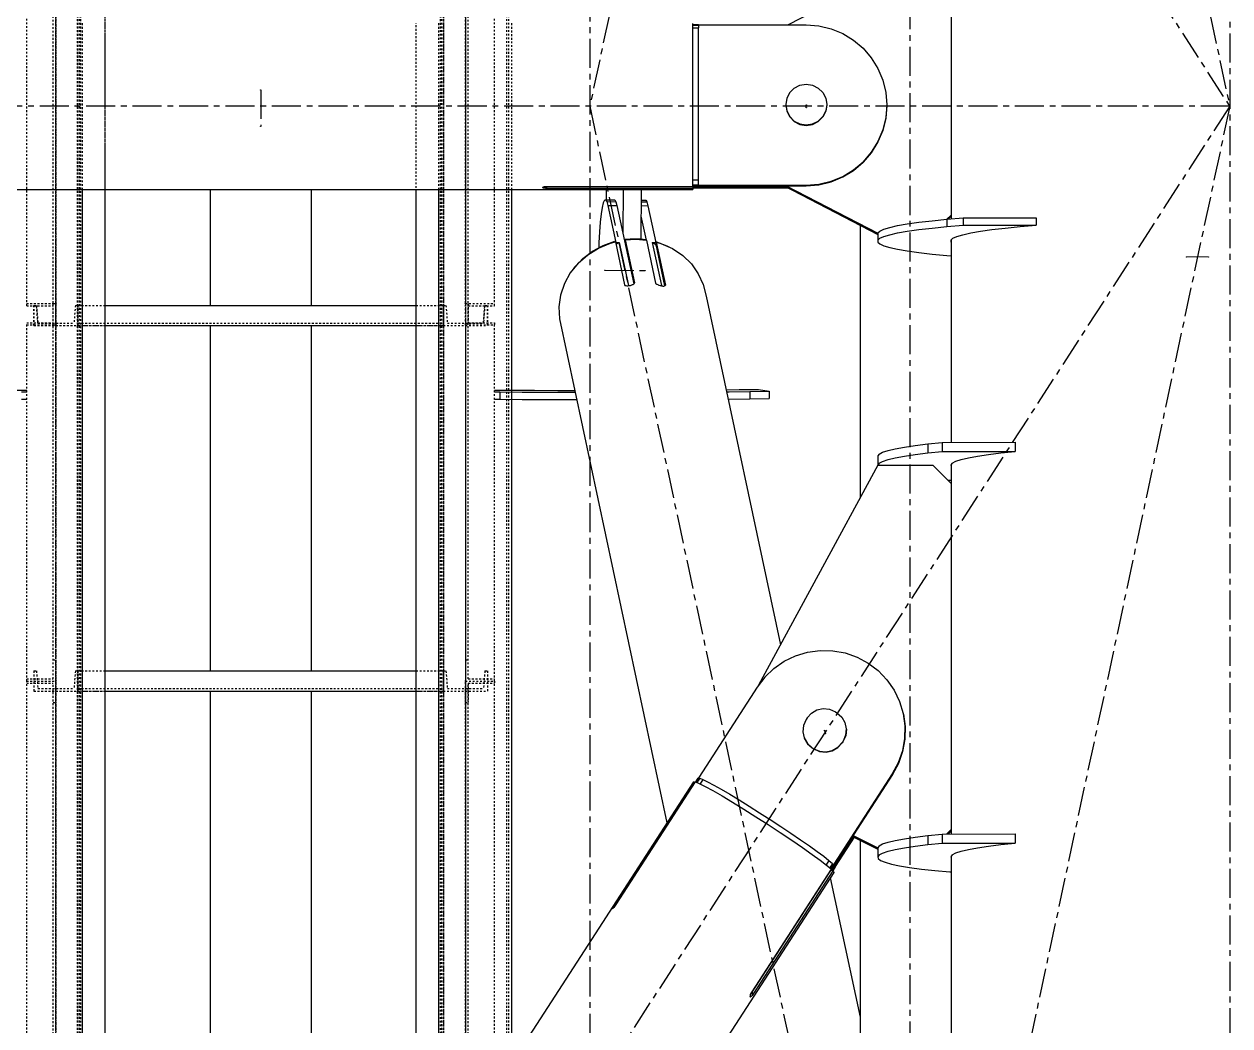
# Model space of a CAD drawing. Header units: millimetres. Extents: x 5143 to 30813, y 232 to 21408.
# Drawn here: x 23100.3 to 23430, y 13028.7 to 13302.8 of the extents above; entities that cross this region are included whole.
import ezdxf

# ---------------------------------------------------------------- set-up
doc = ezdxf.new("R2010")
doc.units = ezdxf.units.MM
doc.header["$LTSCALE"] = 0.25
for name, pattern in [('CENTER', [50.8, 31.75, -6.35, 6.35, -6.35]), ('XKITLINE00', [0]), ('XKITLINE02', [4, 2, -2]), ('XKITLINE03', [6, 3, -1, 1, -1])]:
    doc.linetypes.add(name, pattern=pattern)

msp = doc.modelspace()

# ---------------------------------------------------------------- linework, layer by layer
at = {"color": 8, "linetype": 'CENTER'}
for p, q in [((23430, 14354.32), (23430, 12689.51)), ((22900, 14100.27), (23430, 13280.27)), ((23430, 14100.27), (23255, 13280.27)), ((23342.5, 13690.27), (23342.5, 12870.27)), ((23342.5, 13690.27), (23430, 13280.27)), ((23255, 13540.01), (23255, 12732.33)), ((23165, 13284.75), (23165, 13274.76)), ((23430, 13280.28), (22900, 13280.28)), ((23430, 13280.27), (22900, 12460.27)), ((23255, 13280.27), (23430, 12460.27)), ((23314.2, 13279.92), (23314.2, 13280.63)), ((23430, 13280.27), (23342.5, 12870.27)), ((23424.19, 13239.04), (23418.21, 13239.08)), ((23259.11, 13235.4), (23270.06, 13235.32)), ((23319.22, 13109.5), (23319.45, 13108.63))]:
    msp.add_line(p, q, dxfattribs=at)
at = {"color": 1, "linetype": 'XKITLINE03'}
for p, q in [((23109, 13721.24), (23109, 12049.63)), ((23122.5, 12049.57), (23122.5, 13721.24)), ((23214.98, 13721.24), (23214.98, 12049.6)), ((23220.98, 13721.24), (23220.98, 12049.63)), ((23109, 13226.29), (23109, 13323.03)), ((23220.98, 13323.03), (23220.98, 13226.29)), ((23109, 13123.03), (23109, 13220.47)), ((23115, 13220.28), (23214.98, 13220.28)), ((23115, 13220.28), (23115, 13220.28)), ((23214.98, 13220.28), (23214.98, 13220.28)), ((23220.98, 13220.48), (23220.98, 13123.03)), ((23109, 13026.29), (23109, 13123.03)), ((23220.98, 13123.03), (23220.98, 13026.29)), ((23115, 13120.28), (23214.98, 13120.28)), ((23115, 13120.28), (23115, 13120.28)), ((23214.98, 13120.28), (23214.98, 13120.28))]:
    msp.add_line(p, q, dxfattribs=at)
at = {"color": 3, "linetype": 'XKITLINE02'}
for p, q in [((23114.92, 12049.63), (23114.92, 13721.24)), ((23115, 12049.63), (23115, 13721.24)), ((23115, 12049.57), (23115, 13721.24)), ((23115.45, 12049.63), (23115.45, 13721.24)), ((23115.85, 12049.57), (23115.85, 13721.24)), ((23115.85, 12049.57), (23115.85, 13721.24)), ((23122.5, 13257.5), (23122.5, 13721.24)), ((23122.5, 12049.57), (23122.5, 13721.24)), ((23214.13, 12049.6), (23214.13, 13721.24)), ((23214.53, 12049.63), (23214.53, 13721.24)), ((23214.98, 12049.6), (23214.98, 13721.24)), ((23215.07, 12049.63), (23215.06, 13721.24)), ((23232.3, 12049.63), (23232.3, 13721.24)), ((23232.83, 12049.63), (23232.83, 13721.24)), ((23101, 13225.71), (23101, 13323.03)), ((23108.2, 13220.46), (23108.2, 13322.44)), ((23109, 13220.46), (23109, 13323.03)), ((23221.78, 13220.46), (23221.78, 13322.44)), ((23228.98, 13225.71), (23228.98, 13323.03)), ((23220.98, 13220.46), (23220.98, 13320.28)), ((23116.3, 13257.5), (23116.3, 13303.02)), ((23122.5, 12762.45), (23122.5, 13303.02)), ((23207.48, 12893.93), (23207.48, 13303.02)), ((23213.68, 13257.5), (23213.68, 13303.02)), ((23233.68, 13257.5), (23233.68, 13303.02)), ((23101, 13226.29), (23109, 13226.29)), ((23108.2, 13123.61), (23108.2, 13226.28)), ((23108.2, 13226.28), (23109, 13226.28)), ((23109, 13123.03), (23109, 13226.28)), ((23220.98, 13226.29), (23228.98, 13226.29)), ((23220.98, 13226.28), (23220.98, 13220.48)), ((23220.98, 13226.28), (23221.78, 13226.28)), ((23220.98, 13226.28), (23220.98, 13128.83)), ((23221.78, 13226.28), (23221.78, 13221.06)), ((23221.78, 13123.61), (23221.78, 13226.28)), ((23101, 13225.71), (23108.2, 13225.71)), ((23103, 13225.78), (23103.68, 13225.78)), ((23103, 13225.78), (23103, 13220.28)), ((23103, 13220.28), (23103, 13225.78)), ((23103.68, 13225.78), (23104.07, 13220.98)), ((23104.07, 13220.98), (23103.68, 13225.78)), ((23114.32, 13225.78), (23113.94, 13220.98)), ((23114.32, 13225.78), (23113.94, 13220.98)), ((23114.32, 13225.78), (23115, 13225.78)), ((23115, 13220.28), (23115, 13225.78)), ((23115, 13225.78), (23122.5, 13225.78)), ((23115, 13225.78), (23115, 13220.28)), ((23115, 13225.78), (23115, 13220.28)), ((23207.48, 13225.78), (23214.98, 13225.78)), ((23214.98, 13220.28), (23214.98, 13225.78)), ((23214.98, 13225.78), (23214.98, 13220.28)), ((23214.98, 13225.78), (23215.66, 13225.78)), ((23214.98, 13225.78), (23214.98, 13220.28)), ((23215.66, 13225.78), (23216.05, 13220.98)), ((23215.66, 13225.78), (23216.05, 13220.98)), ((23221.78, 13225.71), (23228.98, 13225.71)), ((23225.92, 13220.98), (23226.3, 13225.78)), ((23226.3, 13225.78), (23225.92, 13220.98)), ((23226.3, 13225.78), (23226.98, 13225.78)), ((23226.98, 13220.28), (23226.98, 13225.78)), ((23226.98, 13225.78), (23226.98, 13220.28)), ((23101, 13123.03), (23101, 13221.06)), ((23101, 13221.06), (23108.2, 13221.06)), ((23101, 13220.47), (23109, 13220.47)), ((23103, 13220.28), (23115, 13220.28)), ((23104.07, 13220.98), (23113.94, 13220.98)), ((23108.2, 13220.46), (23109, 13220.46)), ((23115, 13220.98), (23214.98, 13220.98)), ((23115, 13220.28), (23122.5, 13220.28)), ((23207.48, 13220.28), (23214.98, 13220.28)), ((23214.98, 13220.28), (23226.98, 13220.28)), ((23216.05, 13220.98), (23225.92, 13220.98)), ((23220.98, 13220.48), (23228.98, 13220.48)), ((23220.98, 13220.48), (23220.98, 13123.03)), ((23220.98, 13220.46), (23221.78, 13220.46)), ((23221.78, 13221.06), (23228.98, 13221.06)), ((23228.98, 13221.06), (23228.98, 13220.48)), ((23228.98, 13123.03), (23228.98, 13221.06)), ((23108.2, 13128.83), (23109, 13128.83)), ((23220.98, 13128.83), (23220.98, 13123.03)), ((23220.98, 13128.83), (23221.78, 13128.83)), ((23103, 13125.78), (23103.68, 13125.78)), ((23103, 13125.78), (23103, 13120.28)), ((23103, 13125.78), (23103, 13120.28)), ((23103.68, 13125.78), (23104.07, 13120.98)), ((23103.68, 13125.78), (23104.07, 13120.98)), ((23114.32, 13125.78), (23113.94, 13120.98)), ((23114.32, 13125.78), (23113.94, 13120.98)), ((23114.32, 13125.78), (23115, 13125.78)), ((23115, 13120.28), (23115, 13125.78)), ((23115, 13125.78), (23122.5, 13125.78)), ((23115, 13125.78), (23115, 13120.28)), ((23115, 13125.78), (23115, 13120.28)), ((23207.48, 13125.78), (23214.98, 13125.78)), ((23214.98, 13120.28), (23214.98, 13125.78)), ((23214.98, 13125.78), (23214.98, 13120.28)), ((23214.98, 13125.78), (23215.66, 13125.78)), ((23214.98, 13125.78), (23214.98, 13120.28)), ((23215.66, 13125.78), (23216.05, 13120.98)), ((23215.66, 13125.78), (23216.05, 13120.98)), ((23226.3, 13125.78), (23225.92, 13120.98)), ((23226.3, 13125.78), (23225.92, 13120.98)), ((23226.3, 13125.78), (23226.98, 13125.78)), ((23226.98, 13125.78), (23226.98, 13120.28)), ((23226.98, 13125.78), (23226.98, 13120.28)), ((23101, 13123.61), (23108.2, 13123.61)), ((23101, 13123.03), (23109, 13123.03)), ((23101, 13025.71), (23101, 13123.03)), ((23101, 13123.03), (23109, 13123.03)), ((23101, 13122.44), (23108.2, 13122.44)), ((23104.07, 13120.98), (23113.94, 13120.98)), ((23108.2, 13020.46), (23108.2, 13122.44)), ((23109, 13020.46), (23109, 13123.03)), ((23115, 13120.98), (23214.98, 13120.98)), ((23216.05, 13120.98), (23225.92, 13120.98)), ((23220.98, 13123.03), (23228.98, 13123.03)), ((23220.98, 13117.2), (23220.98, 13123.03)), ((23220.98, 13123.03), (23228.98, 13123.03)), ((23220.98, 13020.46), (23220.98, 13120.98)), ((23221.78, 13123.61), (23228.98, 13123.61)), ((23221.78, 13122.44), (23221.78, 13117.2)), ((23221.78, 13122.44), (23228.98, 13122.44)), ((23221.78, 13020.46), (23221.78, 13122.44)), ((23228.98, 13123.03), (23228.98, 13122.44)), ((23228.98, 13025.71), (23228.98, 13123.03)), ((23103, 13120.28), (23115, 13120.28)), ((23115, 13120.28), (23122.5, 13120.28)), ((23207.48, 13120.28), (23214.98, 13120.28)), ((23214.98, 13120.28), (23226.98, 13120.28)), ((23108.2, 13117.2), (23109, 13117.2)), ((23220.98, 13117.2), (23221.78, 13117.2))]:
    msp.add_line(p, q, dxfattribs=at)
at = {"color": 8, "linetype": 'XKITLINE00'}
for p, q in [((23309.19, 13302.56), (23333.8, 13315.32)), ((23353.8, 13310.34), (23353.8, 13250.53)), ((23283.2, 13298.88), (23283.2, 13302.9)), ((23283.2, 13302.62), (23284.7, 13302.62)), ((23283.2, 13302.56), (23314.2, 13302.56)), ((23283.2, 13302.44), (23284.7, 13302.44)), ((23284.7, 13302.62), (23284.7, 13302.56)), ((23284.7, 13302.44), (23284.7, 13301.7)), ((23314.2, 13302.56), (23317.64, 13302.29)), ((23317.64, 13302.29), (23320.99, 13301.49)), ((23283.2, 13301.7), (23284.7, 13301.7)), ((23283.2, 13282.08), (23283.2, 13298.88)), ((23284.7, 13296.32), (23284.7, 13301.7)), ((23320.99, 13301.49), (23324.18, 13300.17)), ((23324.18, 13300.17), (23327.13, 13298.37)), ((23284.7, 13266.88), (23284.7, 13296.32)), ((23327.13, 13298.37), (23329.75, 13296.14)), ((23329.75, 13296.14), (23331.99, 13293.52)), ((23331.99, 13293.52), (23333.8, 13290.59)), ((23333.8, 13290.59), (23335.12, 13287.41)), ((23310.9, 13285.27), (23312.46, 13286.07)), ((23312.46, 13286.07), (23314.2, 13286.34)), ((23314.2, 13286.34), (23315.93, 13286.07)), ((23315.93, 13286.07), (23317.49, 13285.27)), ((23335.12, 13287.41), (23335.92, 13284.06)), ((23308.87, 13282.48), (23308.6, 13280.76)), ((23309.66, 13284.04), (23308.87, 13282.48)), ((23309.66, 13284.04), (23310.9, 13285.27)), ((23317.49, 13285.27), (23318.73, 13284.04)), ((23318.73, 13284.04), (23319.52, 13282.48)), ((23319.52, 13282.48), (23319.8, 13280.76)), ((23335.92, 13284.06), (23336.2, 13280.63)), ((23283.2, 13261.45), (23283.2, 13282.08)), ((23308.6, 13280.76), (23308.87, 13279.03)), ((23308.6, 13280.69), (23308.87, 13278.97)), ((23308.6, 13280.69), (23308.87, 13278.97)), ((23308.6, 13280.63), (23308.87, 13278.9)), ((23308.87, 13279.03), (23309.66, 13277.47)), ((23308.87, 13278.97), (23309.66, 13277.41)), ((23308.87, 13278.97), (23309.66, 13277.41)), ((23308.87, 13278.9), (23309.66, 13277.35)), ((23319.52, 13279.03), (23318.73, 13277.47)), ((23319.52, 13278.97), (23318.73, 13277.41)), ((23319.52, 13278.97), (23318.73, 13277.41)), ((23319.52, 13278.9), (23318.73, 13277.35)), ((23319.8, 13280.76), (23319.52, 13279.03)), ((23319.8, 13280.69), (23319.52, 13278.97)), ((23319.8, 13280.69), (23319.52, 13278.97)), ((23319.8, 13280.63), (23319.52, 13278.9)), ((23336.2, 13280.63), (23335.92, 13277.2)), ((23336.2, 13280.47), (23335.92, 13277.04)), ((23309.66, 13277.47), (23310.9, 13276.24)), ((23309.66, 13277.41), (23310.9, 13276.18)), ((23309.66, 13277.41), (23310.9, 13276.18)), ((23309.66, 13277.35), (23310.9, 13276.11)), ((23310.9, 13276.24), (23312.46, 13275.45)), ((23310.9, 13276.18), (23312.46, 13275.38)), ((23310.9, 13276.18), (23312.46, 13275.38)), ((23310.9, 13276.11), (23312.46, 13275.32)), ((23315.93, 13275.45), (23317.49, 13276.24)), ((23315.93, 13275.38), (23317.49, 13276.18)), ((23315.93, 13275.38), (23317.49, 13276.18)), ((23315.93, 13275.32), (23317.49, 13276.11)), ((23317.49, 13276.24), (23318.73, 13277.47)), ((23317.49, 13276.18), (23318.73, 13277.41)), ((23317.49, 13276.18), (23318.73, 13277.41)), ((23317.49, 13276.11), (23318.73, 13277.35)), ((23335.92, 13277.2), (23335.12, 13273.85)), ((23335.92, 13277.04), (23335.12, 13273.69)), ((23312.46, 13275.45), (23314.2, 13275.17)), ((23312.46, 13275.38), (23314.2, 13275.11)), ((23312.46, 13275.38), (23314.2, 13275.11)), ((23312.46, 13275.32), (23314.2, 13275.05)), ((23314.2, 13275.17), (23315.93, 13275.45)), ((23314.2, 13275.11), (23315.93, 13275.38)), ((23314.2, 13275.11), (23315.93, 13275.38)), ((23314.2, 13275.05), (23315.93, 13275.32)), ((23314.2, 13275.17), (23314.2, 13275.11)), ((23314.2, 13275.11), (23314.2, 13275.05)), ((23335.12, 13273.85), (23333.8, 13270.67)), ((23335.12, 13273.69), (23333.8, 13270.52)), ((23333.8, 13270.67), (23331.99, 13267.74)), ((23333.8, 13270.52), (23331.99, 13267.58)), ((23284.7, 13258.83), (23284.7, 13266.88)), ((23331.99, 13267.74), (23329.75, 13265.12)), ((23331.99, 13267.58), (23329.75, 13264.96)), ((23324.18, 13261.09), (23327.13, 13262.89)), ((23324.18, 13260.93), (23327.13, 13262.73)), ((23327.13, 13262.89), (23329.75, 13265.12)), ((23327.13, 13262.73), (23329.75, 13264.96)), ((23283.2, 13258.37), (23283.2, 13261.45)), ((23283.2, 13260.12), (23284.7, 13260.12)), ((23317.64, 13258.97), (23320.99, 13259.77)), ((23317.64, 13258.81), (23320.99, 13259.61)), ((23320.99, 13259.77), (23324.18, 13261.09)), ((23320.99, 13259.61), (23324.18, 13260.93)), ((23046.8, 13257.5), (23283.2, 13257.5)), ((23151.2, 13257.5), (23151.2, 13225.78)), ((23178.8, 13257.5), (23178.8, 13225.78)), ((23242.11, 13258.1), (23242.19, 13258.15)), ((23242.11, 13258.1), (23242.11, 13258.05)), ((23242.11, 13258.05), (23242.19, 13258)), ((23242.19, 13258.15), (23242.36, 13258.24)), ((23242.19, 13258), (23242.36, 13257.96)), ((23242.36, 13258.24), (23242.6, 13258.31)), ((23242.36, 13257.96), (23242.6, 13257.92)), ((23242.6, 13258.31), (23242.89, 13258.36)), ((23242.6, 13257.92), (23242.89, 13257.9)), ((23242.89, 13258.36), (23243.2, 13258.37)), ((23242.89, 13258.36), (23242.89, 13257.9)), ((23242.89, 13257.9), (23243.2, 13257.89)), ((23243.2, 13258.37), (23283.2, 13258.37)), ((23243.2, 13258.37), (23243.2, 13257.89)), ((23243.2, 13257.89), (23283.2, 13257.89)), ((23259.46, 13257.5), (23259.44, 13254.67)), ((23264.09, 13257.5), (23263.99, 13245.8)), ((23269.07, 13257.5), (23268.95, 13243.99)), ((23283.2, 13258.83), (23284.7, 13258.83)), ((23283.2, 13258.7), (23314.2, 13258.7)), ((23283.2, 13258.54), (23314.2, 13258.54)), ((23283.2, 13258.37), (23283.2, 13257.89)), ((23283.2, 13258.37), (23283.2, 13258.31)), ((23283.2, 13258.31), (23284.7, 13258.31)), ((23283.2, 13258.12), (23284.7, 13258.12)), ((23283.2, 13257.93), (23284.7, 13257.93)), ((23283.2, 13257.89), (23283.2, 13257.5)), ((23284.7, 13257.99), (23284.7, 13258.53)), ((23284.7, 13258.15), (23308.89, 13258.15)), ((23284.7, 13257.99), (23309.19, 13257.99)), ((23284.7, 13257.99), (23284.7, 13257.93)), ((23308.13, 13258.54), (23333.76, 13245.24)), ((23308.74, 13258.54), (23333.76, 13245.56)), ((23314.2, 13258.7), (23317.64, 13258.97)), ((23314.2, 13258.54), (23317.64, 13258.81)), ((23314.2, 13258.7), (23314.2, 13258.54)), ((23317.64, 13258.97), (23317.64, 13258.81)), ((23258.4, 13252.6), (23258.12, 13250.83)), ((23258.7, 13253.86), (23258.4, 13252.6)), ((23259.02, 13254.56), (23258.7, 13253.86)), ((23259.02, 13254.56), (23259.33, 13254.67)), ((23259.33, 13254.67), (23261.82, 13254.65)), ((23259.33, 13254.67), (23259.64, 13254.2)), ((23259.64, 13254.2), (23262.13, 13254.18)), ((23259.64, 13254.2), (23259.93, 13253.15)), ((23259.93, 13253.15), (23262.42, 13253.14)), ((23259.93, 13253.15), (23262.09, 13243.04)), ((23261.82, 13254.65), (23262.13, 13254.18)), ((23262.13, 13254.18), (23262.42, 13253.14)), ((23262.42, 13253.14), (23267.01, 13231.66)), ((23269.03, 13253.09), (23270.89, 13253.08)), ((23269.04, 13254.6), (23270.28, 13254.59)), ((23269.04, 13254.13), (23270.59, 13254.12)), ((23270.28, 13254.59), (23270.59, 13254.12)), ((23270.59, 13254.12), (23270.89, 13253.08)), ((23270.89, 13253.08), (23273.04, 13242.97)), ((23258.12, 13250.83), (23257.87, 13248.58)), ((23269, 13250.25), (23270.41, 13243.68)), ((23348.59, 13248.95), (23352.65, 13249.35)), ((23352.61, 13249.35), (23353.8, 13250.53)), ((23352.65, 13249.35), (23357.11, 13249.72)), ((23352.65, 13249.35), (23352.65, 13247.36)), ((23352.96, 13249.38), (23353.8, 13250.21)), ((23353.8, 13250.53), (23353.8, 13250.37)), ((23353.8, 13250.37), (23353.8, 13249.44)), ((23357.11, 13249.72), (23357.11, 13247.72)), ((23357.11, 13249.72), (23377.11, 13249.72)), ((23377.11, 13249.72), (23377.11, 13247.72)), ((23257.66, 13245.93), (23257.49, 13242.96)), ((23257.87, 13248.58), (23257.66, 13245.93)), ((23328.91, 13247.76), (23328.91, 13173.07)), ((23333.76, 13245.64), (23334.31, 13246.15)), ((23334.31, 13246.15), (23335.4, 13246.65)), ((23335.4, 13246.65), (23337.03, 13247.14)), ((23337.03, 13247.14), (23339.18, 13247.62)), ((23339.18, 13247.62), (23341.83, 13248.09)), ((23339.18, 13245.63), (23341.83, 13246.09)), ((23341.83, 13248.09), (23344.98, 13248.53)), ((23341.83, 13246.09), (23344.98, 13246.54)), ((23344.98, 13248.53), (23348.59, 13248.95)), ((23344.98, 13246.54), (23348.59, 13246.96)), ((23348.59, 13246.96), (23352.65, 13247.36)), ((23352.65, 13247.36), (23357.11, 13247.72)), ((23357.11, 13247.72), (23377.11, 13247.72)), ((23359.18, 13245.63), (23361.83, 13246.09)), ((23361.83, 13246.09), (23364.98, 13246.54)), ((23364.98, 13246.54), (23368.59, 13246.96)), ((23368.59, 13246.96), (23372.65, 13247.36)), ((23372.65, 13247.36), (23377.11, 13247.72)), ((23257.39, 13241.49), (23260.65, 13242.85)), ((23257.49, 13242.96), (23257.44, 13241.58)), ((23258.66, 13242.23), (23261.85, 13243.35)), ((23260.65, 13242.85), (23262, 13243.17)), ((23261.85, 13243.35), (23261.9, 13243.14)), ((23262, 13243.17), (23264.51, 13231.41)), ((23262.09, 13243.04), (23262.08, 13242.78)), ((23262.09, 13243.04), (23263.05, 13243.04)), ((23262.13, 13242.56), (23263.05, 13243.04)), ((23263.05, 13243.04), (23265.56, 13231.28)), ((23264.57, 13243.88), (23264.54, 13243.23)), ((23264.57, 13243.88), (23266.01, 13244.01)), ((23264.57, 13243.88), (23264.69, 13243.29)), ((23264.69, 13243.29), (23264.66, 13242.64)), ((23264.71, 13243.71), (23264.67, 13242.84)), ((23264.67, 13242.84), (23267.05, 13231.69)), ((23264.71, 13243.71), (23267.61, 13243.92)), ((23264.71, 13243.71), (23267.22, 13231.95)), ((23266.01, 13244.01), (23267.46, 13244.05)), ((23266.01, 13244.01), (23266.06, 13243.81)), ((23267.46, 13244.05), (23268.91, 13243.99)), ((23267.61, 13243.92), (23270.49, 13243.67)), ((23268.91, 13243.99), (23268.95, 13243.81)), ((23268.91, 13243.99), (23270.34, 13243.84)), ((23270.34, 13243.84), (23270.37, 13243.68)), ((23270.49, 13243.67), (23273, 13231.91)), ((23272.08, 13242.97), (23274.59, 13231.22)), ((23272.08, 13242.97), (23273.04, 13242.97)), ((23272.08, 13242.97), (23273.02, 13242.45)), ((23273, 13243.27), (23273.13, 13242.68)), ((23273, 13243.27), (23274.22, 13242.82)), ((23273, 13243.27), (23273, 13243.17)), ((23273.04, 13242.97), (23273.02, 13242.45)), ((23273.13, 13242.68), (23273.1, 13242.07)), ((23273.15, 13243.09), (23273.11, 13242.19)), ((23273.15, 13243.09), (23275.66, 13231.33)), ((23273.15, 13243.09), (23274.47, 13242.75)), ((23274.47, 13242.75), (23277.6, 13241.35)), ((23274.88, 13242.57), (23276.09, 13242.12)), ((23333.76, 13245.64), (23333.76, 13243.64)), ((23333.76, 13243.64), (23334.31, 13244.15)), ((23333.76, 13243.64), (23333.76, 13243.14)), ((23333.76, 13243.14), (23334.31, 13242.63)), ((23334.31, 13244.15), (23335.4, 13244.65)), ((23334.31, 13242.63), (23335.4, 13242.13)), ((23335.4, 13244.65), (23337.03, 13245.15)), ((23337.03, 13245.15), (23339.18, 13245.63)), ((23353.76, 13243.64), (23354.31, 13244.15)), ((23353.76, 13243.64), (23353.76, 13243.14)), ((23353.76, 13243.14), (23353.8, 13243.11)), ((23353.8, 13243.67), (23353.8, 13188.33)), ((23354.31, 13244.15), (23355.4, 13244.65)), ((23355.4, 13244.65), (23357.03, 13245.15)), ((23357.03, 13245.15), (23359.18, 13245.63)), ((23251.82, 13237.36), (23254.42, 13239.64)), ((23253.06, 13238.62), (23255.7, 13240.64)), ((23254.42, 13239.64), (23257.39, 13241.49)), ((23255.7, 13240.64), (23258.66, 13242.23)), ((23258.66, 13242.23), (23258.7, 13242.04)), ((23273.02, 13242.45), (23275.44, 13231.12)), ((23273.11, 13242.19), (23275.47, 13231.13)), ((23276.09, 13242.12), (23276.11, 13242.02)), ((23276.09, 13242.12), (23276.75, 13241.73)), ((23277.6, 13241.35), (23280.4, 13239.47)), ((23280.4, 13239.47), (23282.78, 13237.15)), ((23335.4, 13242.13), (23337.03, 13241.63)), ((23337.03, 13241.63), (23339.18, 13241.15)), ((23339.18, 13241.15), (23341.83, 13240.69)), ((23341.83, 13240.69), (23344.98, 13240.24)), ((23344.98, 13240.24), (23348.59, 13239.82)), ((23348.59, 13239.82), (23352.65, 13239.42)), ((23352.65, 13239.42), (23353.8, 13239.33)), ((23251.82, 13237.36), (23249.67, 13234.71)), ((23250.82, 13236.22), (23250.45, 13235.67)), ((23251.42, 13236.87), (23250.82, 13236.22)), ((23253.06, 13238.62), (23252.17, 13237.67)), ((23282.78, 13237.15), (23284.68, 13234.47)), ((23249.67, 13234.71), (23248.05, 13231.77)), ((23284.68, 13234.47), (23286.03, 13231.51)), ((23248.05, 13231.77), (23246.99, 13228.63)), ((23264.51, 13231.41), (23264.62, 13231.29)), ((23264.62, 13231.29), (23264.81, 13231.2)), ((23264.81, 13231.2), (23265.09, 13231.16)), ((23265.09, 13231.16), (23265.42, 13231.16)), ((23265.33, 13231.16), (23265.56, 13231.28)), ((23265.42, 13231.16), (23265.79, 13231.2)), ((23265.56, 13231.28), (23266.08, 13231.27)), ((23265.79, 13231.2), (23266.16, 13231.29)), ((23266.16, 13231.29), (23266.5, 13231.42)), ((23266.5, 13231.42), (23266.68, 13231.51)), ((23266.68, 13231.51), (23266.8, 13231.54)), ((23266.8, 13231.54), (23267.03, 13231.67)), ((23267.03, 13231.67), (23267.17, 13231.81)), ((23267.22, 13231.95), (23267.17, 13231.81)), ((23273, 13231.91), (23273.1, 13231.77)), ((23273.1, 13231.77), (23273.3, 13231.63)), ((23273.3, 13231.63), (23273.57, 13231.5)), ((23273.57, 13231.5), (23273.7, 13231.46)), ((23273.7, 13231.46), (23273.9, 13231.37)), ((23273.9, 13231.37), (23274.25, 13231.24)), ((23274.25, 13231.24), (23274.61, 13231.14)), ((23274.33, 13231.22), (23274.59, 13231.22)), ((23274.59, 13231.22), (23274.76, 13231.12)), ((23274.61, 13231.14), (23274.95, 13231.09)), ((23274.95, 13231.09), (23275.25, 13231.09)), ((23275.25, 13231.09), (23275.47, 13231.13)), ((23275.47, 13231.13), (23275.61, 13231.21)), ((23275.66, 13231.33), (23275.61, 13231.21)), ((23286.03, 13231.51), (23286.79, 13228.36)), ((23246.99, 13228.63), (23246.53, 13225.39)), ((23286.79, 13228.36), (23307.15, 13132.97)), ((23246.53, 13225.39), (23246.68, 13222.14)), ((23151.2, 13220.28), (23151.2, 13125.78)), ((23178.8, 13220.28), (23178.8, 13125.78)), ((23246.68, 13222.14), (23276.11, 13084.26)), ((23096.39, 13202.6), (23101, 13202.63)), ((23099.6, 13202.12), (23101, 13202.13)), ((23099.6, 13200.12), (23101, 13200.13)), ((23228.98, 13202.63), (23233.6, 13202.6)), ((23228.98, 13202.13), (23230.39, 13202.12)), ((23228.98, 13200.13), (23230.39, 13200.12)), ((23230.39, 13202.12), (23230.39, 13200.12)), ((23230.39, 13202.12), (23236.53, 13202.08)), ((23230.39, 13200.12), (23236.53, 13200.08)), ((23233.6, 13202.6), (23239.88, 13202.57)), ((23236.53, 13202.08), (23242.81, 13202.06)), ((23236.53, 13200.08), (23242.81, 13200.06)), ((23239.88, 13202.57), (23246.28, 13202.56)), ((23242.81, 13202.06), (23249.21, 13202.04)), ((23242.81, 13200.06), (23249.21, 13200.04)), ((23246.28, 13202.56), (23250.87, 13202.55)), ((23249.21, 13202.04), (23250.98, 13202.04)), ((23249.21, 13200.04), (23251.4, 13200.04)), ((23292.27, 13202.72), (23295.83, 13202.75)), ((23292.38, 13202.17), (23293.14, 13202.18)), ((23292.81, 13200.18), (23293.14, 13200.18)), ((23293.14, 13202.18), (23298.76, 13202.23)), ((23293.14, 13200.18), (23298.76, 13200.23)), ((23295.83, 13202.75), (23301.15, 13202.82)), ((23298.76, 13202.23), (23304.08, 13202.3)), ((23298.76, 13202.23), (23298.76, 13200.23)), ((23298.76, 13200.23), (23304.08, 13200.3)), ((23301.15, 13202.82), (23304.08, 13202.3)), ((23304.08, 13202.3), (23304.08, 13200.3)), ((23336.55, 13186.11), (23338.53, 13186.59)), ((23338.53, 13186.59), (23341.03, 13187.05)), ((23341.03, 13187.05), (23344.01, 13187.5)), ((23344.01, 13187.5), (23347.45, 13187.92)), ((23347.45, 13187.92), (23351.34, 13188.33)), ((23347.45, 13187.92), (23347.45, 13185.43)), ((23351.34, 13188.33), (23371.34, 13188.36)), ((23351.34, 13188.33), (23351.34, 13185.83)), ((23371.34, 13188.36), (23371.34, 13185.87)), ((23334.14, 13185.11), (23333.73, 13184.61)), ((23333.73, 13184.61), (23333.73, 13182.12)), ((23334.14, 13185.11), (23335.08, 13185.61)), ((23335.08, 13185.61), (23336.55, 13186.11)), ((23335.08, 13183.12), (23336.55, 13183.61)), ((23336.55, 13183.61), (23338.53, 13184.09)), ((23338.53, 13184.09), (23341.03, 13184.56)), ((23341.03, 13184.56), (23344.01, 13185.01)), ((23344.01, 13185.01), (23347.45, 13185.43)), ((23347.45, 13185.43), (23351.34, 13185.83)), ((23351.34, 13185.83), (23371.34, 13185.87)), ((23355.07, 13183.15), (23356.54, 13183.65)), ((23356.54, 13183.65), (23358.53, 13184.13)), ((23358.53, 13184.13), (23361.02, 13184.59)), ((23361.02, 13184.59), (23364, 13185.04)), ((23364, 13185.04), (23367.45, 13185.47)), ((23367.45, 13185.47), (23371.34, 13185.87)), ((23333.78, 13182.06), (23301.14, 13121.89)), ((23334.14, 13182.62), (23333.73, 13182.12)), ((23333.73, 13182.12), (23333.76, 13182.02)), ((23333.78, 13182.06), (23348.78, 13182.09)), ((23334.14, 13182.62), (23335.08, 13183.12)), ((23348.78, 13182.09), (23353.78, 13177.11)), ((23354.13, 13182.65), (23353.73, 13182.15)), ((23353.73, 13182.15), (23353.8, 13181.9)), ((23353.8, 13182.23), (23353.8, 13081.17)), ((23354.13, 13182.65), (23355.07, 13183.15)), ((23352.87, 13178.01), (23353.45, 13177.96)), ((23353.45, 13177.96), (23353.8, 13177.96)), ((23353.78, 13177.11), (23353.78, 13082.41)), ((23353.78, 13177.11), (23353.8, 13177.04)), ((23311.28, 13129.94), (23314.58, 13130.93)), ((23314.58, 13130.93), (23318, 13131.4)), ((23318, 13131.4), (23321.45, 13131.32)), ((23321.45, 13131.32), (23324.85, 13130.71)), ((23324.85, 13130.71), (23328.11, 13129.58)), ((23305.33, 13126.48), (23308.17, 13128.44)), ((23308.17, 13128.44), (23311.28, 13129.94)), ((23328.11, 13129.58), (23331.15, 13127.95)), ((23331.15, 13127.95), (23333.89, 13125.87)), ((23302.83, 13124.1), (23300.74, 13121.36)), ((23302.83, 13124.1), (23305.33, 13126.48)), ((23333.89, 13125.87), (23336.27, 13123.38)), ((23300.74, 13121.36), (23283.96, 13095.4)), ((23336.27, 13123.38), (23338.24, 13120.55)), ((23151.2, 13120.28), (23151.2, 13025.78)), ((23178.8, 13120.28), (23178.8, 13025.78)), ((23338.24, 13120.55), (23339.73, 13117.46)), ((23339.73, 13117.46), (23340.72, 13114.16)), ((23315.59, 13114.23), (23314.42, 13112.93)), ((23315.59, 13114.23), (23317.11, 13115.11)), ((23317.11, 13115.11), (23318.82, 13115.48)), ((23318.82, 13115.48), (23320.56, 13115.31)), ((23320.56, 13115.31), (23322.16, 13114.6)), ((23322.16, 13114.6), (23322.58, 13114.33)), ((23322.58, 13114.33), (23323.89, 13113.17)), ((23340.72, 13114.16), (23340.77, 13113.96)), ((23340.72, 13114.16), (23341.18, 13110.75)), ((23313.45, 13110.91), (23313.27, 13109.17)), ((23314.15, 13112.51), (23313.45, 13110.91)), ((23314.42, 13112.93), (23314.15, 13112.51)), ((23323.89, 13113.17), (23324.77, 13111.66)), ((23324.77, 13111.66), (23325.14, 13109.96)), ((23340.77, 13113.96), (23341.24, 13110.55)), ((23341.18, 13110.75), (23341.1, 13107.31)), ((23313.27, 13109.17), (23313.64, 13107.46)), ((23313.64, 13107.46), (23314.52, 13105.96)), ((23313.65, 13107.4), (23314.53, 13105.89)), ((23324.96, 13108.22), (23324.25, 13106.62)), ((23324.98, 13108.16), (23324.27, 13106.56)), ((23325.14, 13109.96), (23324.96, 13108.22)), ((23325.16, 13109.89), (23324.98, 13108.16)), ((23341.24, 13110.55), (23341.15, 13107.11)), ((23314.52, 13105.96), (23315.82, 13104.79)), ((23314.53, 13105.89), (23315.84, 13104.73)), ((23315.82, 13104.79), (23315.84, 13104.73)), ((23315.82, 13104.79), (23316.24, 13104.52)), ((23315.84, 13104.73), (23316.26, 13104.46)), ((23316.24, 13104.52), (23316.26, 13104.46)), ((23316.24, 13104.52), (23317.85, 13103.82)), ((23316.26, 13104.46), (23317.86, 13103.76)), ((23321.3, 13104.02), (23322.81, 13104.9)), ((23321.32, 13103.95), (23322.83, 13104.83)), ((23323.98, 13106.2), (23322.81, 13104.9)), ((23324, 13106.14), (23322.83, 13104.83)), ((23324.25, 13106.62), (23323.98, 13106.2)), ((23323.98, 13106.2), (23324, 13106.14)), ((23324.27, 13106.56), (23324, 13106.14)), ((23324.25, 13106.62), (23324.27, 13106.56)), ((23341.1, 13107.31), (23340.48, 13103.92)), ((23341.15, 13107.11), (23340.54, 13103.73)), ((23317.85, 13103.82), (23319.59, 13103.65)), ((23317.86, 13103.76), (23319.61, 13103.58)), ((23319.59, 13103.65), (23321.3, 13104.02)), ((23319.61, 13103.58), (23321.32, 13103.95)), ((23340.48, 13103.92), (23339.34, 13100.67)), ((23340.54, 13103.73), (23339.39, 13100.48)), ((23337.7, 13097.64), (23320.92, 13071.67)), ((23339.34, 13100.67), (23337.7, 13097.64)), ((23337.7, 13097.64), (23337.76, 13097.44)), ((23339.39, 13100.48), (23337.76, 13097.44)), ((23339.34, 13100.67), (23339.39, 13100.48)), ((23283.37, 13095.5), (23008.1, 12669.61)), ((23283.48, 13095.49), (23261.8, 13061.94)), ((23283.83, 13095.44), (23262.15, 13061.89)), ((23283.37, 13095.5), (23283.48, 13095.49)), ((23283.48, 13095.49), (23283.75, 13095.31)), ((23283.83, 13095.44), (23283.88, 13095.43)), ((23283.88, 13095.43), (23284.95, 13094.99)), ((23284.58, 13096.47), (23283.9, 13095.42)), ((23285.05, 13096.43), (23284.29, 13095.26)), ((23284.58, 13096.47), (23284.67, 13096.5)), ((23284.95, 13094.99), (23286.56, 13094.18)), ((23285.05, 13096.43), (23285.93, 13096.09)), ((23285.93, 13096.09), (23285.15, 13094.89)), ((23285.93, 13096.09), (23287.22, 13095.46)), ((23287.22, 13095.46), (23288.9, 13094.56)), ((23288.9, 13094.56), (23290.93, 13093.42)), ((23337.76, 13097.44), (23299.27, 13037.91)), ((23286.56, 13094.18), (23288.65, 13093.04)), ((23288.65, 13093.04), (23291.17, 13091.59)), ((23290.93, 13093.42), (23293.25, 13092.06)), ((23291.17, 13091.59), (23294.03, 13089.88)), ((23293.25, 13092.06), (23295.82, 13090.51)), ((23294.03, 13089.88), (23297.15, 13087.97)), ((23295.82, 13090.51), (23298.56, 13088.82)), ((23297.15, 13087.97), (23300.43, 13085.91)), ((23298.56, 13088.82), (23301.42, 13087.02)), ((23300.43, 13085.91), (23303.78, 13083.76)), ((23301.42, 13087.02), (23304.33, 13085.15)), ((23304.33, 13085.15), (23307.22, 13083.27)), ((23303.78, 13083.76), (23307.09, 13081.59)), ((23307.09, 13081.59), (23310.26, 13079.47)), ((23307.22, 13083.27), (23310.01, 13081.41)), ((23310.01, 13081.41), (23312.64, 13079.62)), ((23347.46, 13080.76), (23351.34, 13081.16)), ((23351.34, 13081.16), (23371.34, 13081.19)), ((23351.34, 13081.16), (23351.34, 13078.67)), ((23352.53, 13081.16), (23353.78, 13082.41)), ((23353.03, 13081.16), (23353.8, 13081.93)), ((23353.78, 13082.41), (23353.8, 13082.34)), ((23371.34, 13081.19), (23371.34, 13078.7)), ((23310.26, 13079.47), (23313.19, 13077.45)), ((23312.64, 13079.62), (23315.05, 13077.94)), ((23315.05, 13077.94), (23317.17, 13076.42)), ((23327.16, 13080.38), (23322.03, 13072.45)), ((23327.29, 13080.31), (23322.12, 13072.3)), ((23326.83, 13080.54), (23333.73, 13077.07)), ((23327, 13080.8), (23333.73, 13077.41)), ((23328.91, 13079.5), (23328.91, 12935.63)), ((23334.14, 13077.95), (23333.73, 13077.44)), ((23334.14, 13077.95), (23335.08, 13078.45)), ((23335.08, 13078.45), (23336.55, 13078.94)), ((23336.55, 13078.94), (23338.53, 13079.42)), ((23338.53, 13079.42), (23341.03, 13079.89)), ((23341.03, 13079.89), (23344.01, 13080.33)), ((23341.03, 13077.39), (23344.01, 13077.84)), ((23344.01, 13080.33), (23347.46, 13080.76)), ((23344.01, 13077.84), (23347.46, 13078.27)), ((23347.46, 13080.76), (23347.46, 13078.27)), ((23347.46, 13078.27), (23351.34, 13078.67)), ((23351.34, 13078.67), (23371.34, 13078.7)), ((23361.02, 13077.43), (23364, 13077.87)), ((23364, 13077.87), (23367.45, 13078.3)), ((23367.45, 13078.3), (23371.34, 13078.7)), ((23313.19, 13077.45), (23315.8, 13075.61)), ((23315.8, 13075.61), (23318.01, 13073.99)), ((23317.17, 13076.42), (23318.97, 13075.08)), ((23318.97, 13075.08), (23320.39, 13073.97)), ((23333.73, 13077.44), (23333.73, 13074.95)), ((23334.14, 13075.46), (23333.73, 13074.95)), ((23333.73, 13074.95), (23333.87, 13074.45)), ((23333.87, 13074.45), (23334.54, 13073.94)), ((23334.14, 13075.46), (23335.08, 13075.96)), ((23335.08, 13075.96), (23336.55, 13076.45)), ((23336.55, 13076.45), (23338.53, 13076.93)), ((23338.53, 13076.93), (23341.03, 13077.39)), ((23341.03, 13077.4), (23341.07, 13077.4)), ((23354.13, 13075.49), (23353.73, 13074.98)), ((23353.73, 13074.98), (23353.8, 13074.74)), ((23353.8, 13075.07), (23353.8, 12689.51)), ((23354.13, 13075.49), (23355.07, 13075.99)), ((23355.07, 13075.99), (23356.54, 13076.48)), ((23356.54, 13076.48), (23358.53, 13076.96)), ((23358.53, 13076.96), (23361.02, 13077.43)), ((23321.01, 13071.58), (23299.33, 13038.04)), ((23321.46, 13071.12), (23299.78, 13037.57)), ((23318.01, 13073.99), (23319.75, 13072.65)), ((23320.39, 13073.97), (23319.61, 13072.76)), ((23319.75, 13072.65), (23320.97, 13071.63)), ((23320.39, 13073.97), (23321.41, 13073.11)), ((23321.41, 13073.11), (23320.63, 13071.91)), ((23320.96, 13071.44), (23321.46, 13071.12)), ((23320.96, 13071.44), (23321.09, 13071.35)), ((23320.97, 13071.63), (23321.01, 13071.58)), ((23321.9, 13072.61), (23321.09, 13071.35)), ((23322.05, 13072.42), (23321.28, 13071.23)), ((23322.11, 13072.19), (23321.43, 13071.14)), ((23321.46, 13071.12), (23321.62, 13070.95)), ((23321.77, 13072.7), (23321.9, 13072.61)), ((23321.9, 13072.61), (23322.05, 13072.42)), ((23322.05, 13072.42), (23322.12, 13072.28)), ((23322.12, 13072.28), (23322.11, 13072.19)), ((23334.54, 13073.94), (23335.75, 13073.45)), ((23335.75, 13073.45), (23337.48, 13072.96)), ((23337.48, 13072.96), (23339.72, 13072.49)), ((23339.72, 13072.49), (23342.46, 13072.03)), ((23342.46, 13072.03), (23345.68, 13071.59)), ((23345.68, 13071.59), (23349.35, 13071.18)), ((23349.35, 13071.18), (23353.45, 13070.79)), ((23321.7, 13070.64), (23046.42, 12644.75)), ((23320.76, 13069.19), (23328.91, 13031.03)), ((23321.62, 13070.95), (23321.7, 13070.64)), ((23353.45, 13070.79), (23353.8, 13070.79)), ((23261.46, 13061.37), (23261.34, 13061.13)), ((23261.62, 13061.65), (23261.46, 13061.37)), ((23261.76, 13061.33), (23261.58, 13061.1)), ((23261.8, 13061.94), (23261.62, 13061.65)), ((23261.62, 13061.65), (23261.87, 13061.49)), ((23261.96, 13061.6), (23261.76, 13061.33)), ((23261.8, 13061.94), (23262.07, 13061.77)), ((23262.15, 13061.89), (23261.96, 13061.6)), ((23261.26, 13060.95), (23261.22, 13060.83)), ((23261.22, 13060.83), (23261.24, 13060.79)), ((23261.24, 13060.79), (23261.31, 13060.82)), ((23261.34, 13061.13), (23261.26, 13060.95)), ((23261.31, 13060.82), (23261.43, 13060.93)), ((23261.58, 13061.1), (23261.43, 13060.93)), ((23298.81, 13036.94), (23298.79, 13036.77)), ((23298.79, 13036.77), (23298.82, 13036.67)), ((23298.88, 13037.17), (23298.81, 13036.94)), ((23298.82, 13036.67), (23298.91, 13036.65)), ((23298.99, 13037.44), (23298.88, 13037.17)), ((23298.91, 13036.65), (23299.03, 13036.71)), ((23299.15, 13037.74), (23298.99, 13037.44)), ((23299.03, 13036.71), (23299.2, 13036.84)), ((23299.08, 13037.61), (23299.58, 13037.29)), ((23299.33, 13038.04), (23299.15, 13037.74)), ((23299.38, 13037.04), (23299.2, 13036.84)), ((23299.25, 13037.92), (23299.27, 13037.91)), ((23299.25, 13037.91), (23299.27, 13037.9)), ((23299.27, 13037.93), (23299.27, 13037.91)), ((23299.28, 13037.9), (23299.78, 13037.57)), ((23299.58, 13037.29), (23299.38, 13037.04)), ((23299.78, 13037.57), (23299.58, 13037.29))]:
    msp.add_line(p, q, dxfattribs=at)
at = {"color": 7, "linetype": 'XKITLINE00'}
for p, q in [((23116.3, 12837.02), (23116.3, 13257.5)), ((23122.5, 12846.61), (23122.5, 13257.5)), ((23207.48, 12978.09), (23207.48, 13257.5)), ((23213.68, 12987.68), (23213.68, 13257.5)), ((23233.68, 13018.62), (23233.68, 13257.5)), ((23122.5, 13225.78), (23207.48, 13225.78)), ((23122.5, 13220.28), (23207.48, 13220.28)), ((23122.5, 13125.78), (23207.48, 13125.78)), ((23122.5, 13120.28), (23207.48, 13120.28))]:
    msp.add_line(p, q, dxfattribs=at)
at = {"color": 8, "linetype": 'XKITLINE00'}
for centre in [(23165, 13284.75), (23255, 13280.27), (23255, 13280.27), (23314.2, 13280.63), (23314.2, 13279.92), (23430, 13280.28), (23430, 13280.27), (23430, 13280.27), (23430, 13280.27), (23430, 13280.27), (23165, 13274.76), (23418.21, 13239.08), (23424.19, 13239.04), (23259.11, 13235.4), (23270.06, 13235.32), (23319.22, 13109.5), (23319.45, 13108.63)]:
    msp.add_circle(centre, 0.05, dxfattribs=at)
at = {"color": 1, "linetype": 'XKITLINE00'}
for centre in [(23109, 13226.29), (23220.98, 13226.29), (23109, 13220.47), (23115, 13220.28), (23115, 13220.28), (23214.98, 13220.28), (23214.98, 13220.28), (23220.98, 13220.48), (23109, 13123.03), (23109, 13123.03), (23220.98, 13123.03), (23220.98, 13123.03), (23115, 13120.28), (23115, 13120.28), (23214.98, 13120.28), (23214.98, 13120.28)]:
    msp.add_circle(centre, 0.05, dxfattribs=at)

doc.saveas('drawing.dxf')
